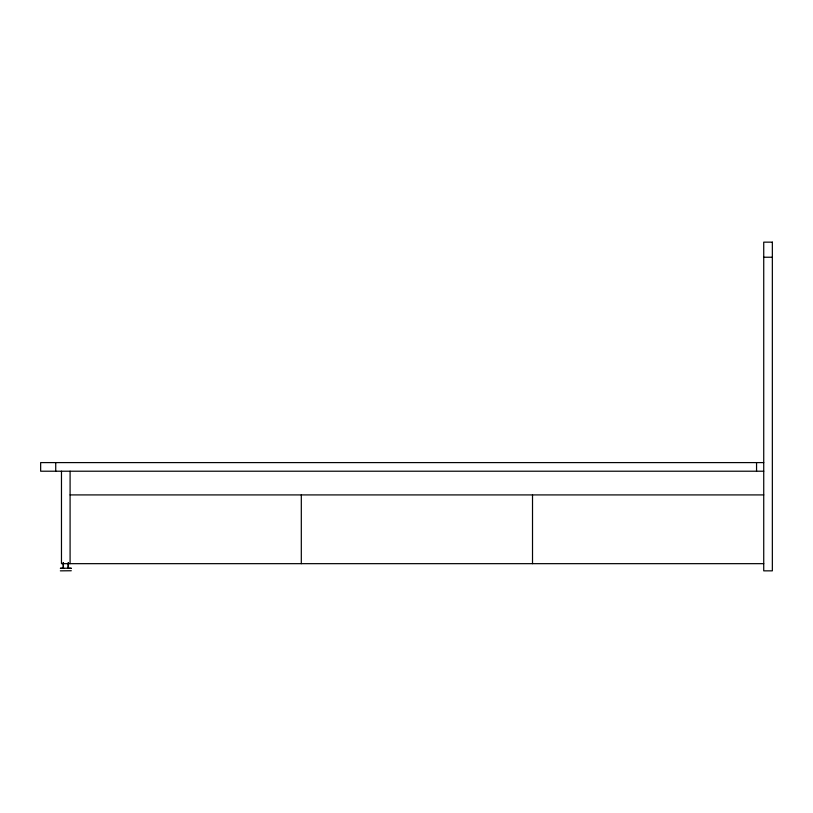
<?xml version="1.0" encoding="UTF-8"?>
<svg xmlns="http://www.w3.org/2000/svg" width="813" height="813" viewBox="0 0 813 813"><rect width="100%" height="100%" fill="white"/><g stroke="black" fill="none" stroke-linecap="round" stroke-linejoin="round"><path stroke-width="1.22" d="M763.732 257.233L772.35 257.233M763.732 462.597L40.65 462.597L40.65 471.215L763.732 471.215M70.091 494.914L763.732 494.914M763.732 563.663L61.473 563.663L61.473 471.215M60.528 568.236L71.3 568.236M60.345 568.328L63.038 568.328M63.953 568.328L63.221 568.328L63.221 562.637M67.906 568.328L68.241 562.637M68.424 568.328L71.117 568.328M60.345 570.848L71.3 570.746M756.557 462.597L756.557 471.215M532.515 494.914L532.515 563.663M301.308 494.914L301.308 563.663M70.091 471.215L70.091 563.663M68.434 562.545L68.434 568.236M63.404 562.545L63.404 568.236M55.731 462.597L55.731 471.215M772.35 242.152L763.732 242.152L763.732 570.848L772.35 570.848L772.35 242.152"/></g></svg>
